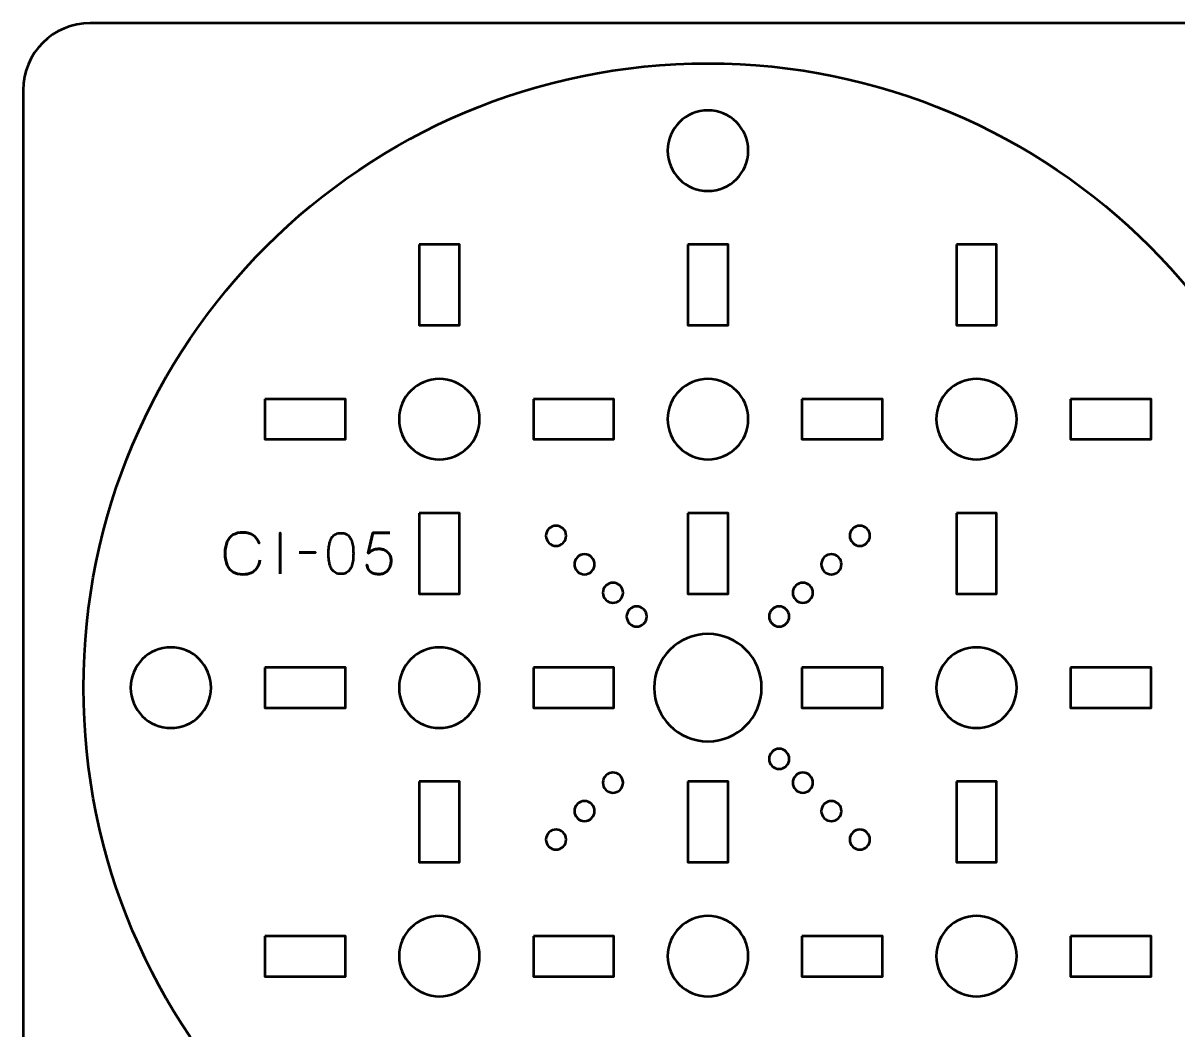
# Model space of a CAD drawing. Header units: centimetres. Extents: x -21 to 0, y -29.7 to 0.
# Drawn here: x -21 to -12.4, y -7.5 to 0 of the extents above; entities that cross this region are included whole.
import ezdxf

# ---------------------------------------------------------------- set-up
doc = ezdxf.new("R2010")
doc.units = ezdxf.units.CM
doc.header["$MEASUREMENT"] = 0
doc.layers.add('Layer 1', color=7, linetype='Continuous')

msp = doc.modelspace()

# ---------------------------------------------------------------- linework, layer by layer
at = {"layer": 'Layer 1', "color": 2, "lineweight": 53}
msp.add_ellipse((-15.9, -4.95004), major_axis=(0, 4.65), ratio=1, dxfattribs=at)
at = {"layer": 'Layer 1', "color": 22, "lineweight": 53}
msp.add_open_spline([(-21.00003, -29.19995), (-21.00003, -29.19995), (-21.00003, -0.49992), (-21.00003, -0.49992), (-21.00003, -0.49992), (-21.00003, -0.22295), (-20.77694, 0.00004), (-20.49994, 0.00004), (-20.49994, 0.00004), (-20.49994, 0.00004), (-0.50008, 0.00004), (-0.50008, 0.00004), (-0.50008, 0.00004), (-0.22294, 0.00004), (0.00002, -0.22295), (0.00002, -0.49992), (0.00002, -0.49992), (0.00002, -0.49992), (0.00002, -29.19995), (0.00002, -29.19995), (0.00002, -29.19995), (0.00002, -29.47695), (-0.22294, -29.70004), (-0.50008, -29.70004), (-0.50008, -29.70004), (-0.50008, -29.70004), (-20.49994, -29.70004), (-20.49994, -29.70004), (-20.49994, -29.70004), (-20.77694, -29.70004), (-21.00003, -29.47695), (-21.00003, -29.19995)], degree=3, knots=[0, 0, 0, 0, 0.125, 0.125, 0.125, 0.125, 0.25, 0.25, 0.25, 0.25, 0.375, 0.375, 0.375, 0.375, 0.5, 0.5, 0.5, 0.5, 0.625, 0.625, 0.625, 0.625, 0.75, 0.75, 0.75, 0.75, 0.875, 0.875, 0.875, 0.875, 1, 1, 1, 1], dxfattribs=at)
at = {"layer": 'Layer 1', "lineweight": 53}
for points in [[(-15.59997, -0.94997), (-15.59997, -1.11574), (-15.73431, -1.24997), (-15.89996, -1.24997), (-15.89996, -1.24997), (-16.06559, -1.24997), (-16.19997, -1.11574), (-16.19997, -0.94997), (-16.19997, -0.94997), (-16.19997, -0.78431), (-16.06559, -0.64997), (-15.89996, -0.64997), (-15.89996, -0.64997), (-15.73431, -0.64997), (-15.59997, -0.78431), (-15.59997, -0.94997)], [(-18.04997, -1.64999), (-18.04997, -1.64999), (-17.74997, -1.64999), (-17.74997, -1.64999), (-17.74997, -1.64999), (-17.74997, -1.64999), (-17.74997, -2.24999), (-17.74997, -2.24999), (-17.74997, -2.24999), (-17.74997, -2.24999), (-18.04997, -2.24999), (-18.04997, -2.24999), (-18.04997, -2.24999), (-18.04997, -2.24999), (-18.04997, -1.64999), (-18.04997, -1.64999)], [(-16.05004, -1.64999), (-16.05004, -1.64999), (-15.75004, -1.64999), (-15.75004, -1.64999), (-15.75004, -1.64999), (-15.75004, -1.64999), (-15.75004, -2.24999), (-15.75004, -2.24999), (-15.75004, -2.24999), (-15.75004, -2.24999), (-16.05004, -2.24999), (-16.05004, -2.24999), (-16.05004, -2.24999), (-16.05004, -2.24999), (-16.05004, -1.64999), (-16.05004, -1.64999)], [(-14.04994, -1.64999), (-14.04994, -1.64999), (-13.74993, -1.64999), (-13.74993, -1.64999), (-13.74993, -1.64999), (-13.74993, -1.64999), (-13.74993, -2.24999), (-13.74993, -2.24999), (-13.74993, -2.24999), (-13.74993, -2.24999), (-14.04994, -2.24999), (-14.04994, -2.24999), (-14.04994, -2.24999), (-14.04994, -2.24999), (-14.04994, -1.64999), (-14.04994, -1.64999)], [(-17.59989, -2.95004), (-17.59989, -3.11567), (-17.73427, -3.25005), (-17.8999, -3.25005), (-17.8999, -3.25005), (-18.06567, -3.25005), (-18.1999, -3.11567), (-18.1999, -2.95004), (-18.1999, -2.95004), (-18.1999, -2.78427), (-18.06567, -2.65004), (-17.8999, -2.65004), (-17.8999, -2.65004), (-17.73427, -2.65004), (-17.59989, -2.78427), (-17.59989, -2.95004)], [(-15.59997, -2.95004), (-15.59997, -3.11567), (-15.73431, -3.25005), (-15.89996, -3.25005), (-15.89996, -3.25005), (-16.06559, -3.25005), (-16.19997, -3.11567), (-16.19997, -2.95004), (-16.19997, -2.95004), (-16.19997, -2.78427), (-16.06559, -2.65004), (-15.89996, -2.65004), (-15.89996, -2.65004), (-15.73431, -2.65004), (-15.59997, -2.78427), (-15.59997, -2.95004)], [(-13.6, -2.95004), (-13.6, -3.11567), (-13.73424, -3.25005), (-13.90001, -3.25005), (-13.90001, -3.25005), (-14.06567, -3.25005), (-14.20001, -3.11567), (-14.20001, -2.95004), (-14.20001, -2.95004), (-14.20001, -2.78427), (-14.06567, -2.65004), (-13.90001, -2.65004), (-13.90001, -2.65004), (-13.73424, -2.65004), (-13.6, -2.78427), (-13.6, -2.95004)], [(-19.19995, -2.79997), (-19.19995, -2.79997), (-18.59995, -2.79997), (-18.59995, -2.79997), (-18.59995, -2.79997), (-18.59995, -2.79997), (-18.59995, -3.09997), (-18.59995, -3.09997), (-18.59995, -3.09997), (-18.59995, -3.09997), (-19.19995, -3.09997), (-19.19995, -3.09997), (-19.19995, -3.09997), (-19.19995, -3.09997), (-19.19995, -2.79997), (-19.19995, -2.79997)], [(-17.19999, -2.79997), (-17.19999, -2.79997), (-16.59998, -2.79997), (-16.59998, -2.79997), (-16.59998, -2.79997), (-16.59998, -2.79997), (-16.59998, -3.09997), (-16.59998, -3.09997), (-16.59998, -3.09997), (-16.59998, -3.09997), (-17.19999, -3.09997), (-17.19999, -3.09997), (-17.19999, -3.09997), (-17.19999, -3.09997), (-17.19999, -2.79997), (-17.19999, -2.79997)], [(-15.19992, -2.79997), (-15.19992, -2.79997), (-14.59992, -2.79997), (-14.59992, -2.79997), (-14.59992, -2.79997), (-14.59992, -2.79997), (-14.59992, -3.09997), (-14.59992, -3.09997), (-14.59992, -3.09997), (-14.59992, -3.09997), (-15.19992, -3.09997), (-15.19992, -3.09997), (-15.19992, -3.09997), (-15.19992, -3.09997), (-15.19992, -2.79997), (-15.19992, -2.79997)], [(-13.19995, -2.79997), (-13.19995, -2.79997), (-12.59995, -2.79997), (-12.59995, -2.79997), (-12.59995, -2.79997), (-12.59995, -2.79997), (-12.59995, -3.09997), (-12.59995, -3.09997), (-12.59995, -3.09997), (-12.59995, -3.09997), (-13.19995, -3.09997), (-13.19995, -3.09997), (-13.19995, -3.09997), (-13.19995, -3.09997), (-13.19995, -2.79997), (-13.19995, -2.79997)], [(-18.04997, -3.64995), (-18.04997, -3.64995), (-17.74997, -3.64995), (-17.74997, -3.64995), (-17.74997, -3.64995), (-17.74997, -3.64995), (-17.74997, -4.24996), (-17.74997, -4.24996), (-17.74997, -4.24996), (-17.74997, -4.24996), (-18.04997, -4.24996), (-18.04997, -4.24996), (-18.04997, -4.24996), (-18.04997, -4.24996), (-18.04997, -3.64995), (-18.04997, -3.64995)], [(-16.05004, -3.64995), (-16.05004, -3.64995), (-15.75004, -3.64995), (-15.75004, -3.64995), (-15.75004, -3.64995), (-15.75004, -3.64995), (-15.75004, -4.24996), (-15.75004, -4.24996), (-15.75004, -4.24996), (-15.75004, -4.24996), (-16.05004, -4.24996), (-16.05004, -4.24996), (-16.05004, -4.24996), (-16.05004, -4.24996), (-16.05004, -3.64995), (-16.05004, -3.64995)], [(-14.04994, -3.64995), (-14.04994, -3.64995), (-13.74993, -3.64995), (-13.74993, -3.64995), (-13.74993, -3.64995), (-13.74993, -3.64995), (-13.74993, -4.24996), (-13.74993, -4.24996), (-13.74993, -4.24996), (-13.74993, -4.24996), (-14.04994, -4.24996), (-14.04994, -4.24996), (-14.04994, -4.24996), (-14.04994, -4.24996), (-14.04994, -3.64995), (-14.04994, -3.64995)], [(-15.49996, -4.94998), (-15.49996, -5.17086), (-15.67908, -5.34998), (-15.89996, -5.34998), (-15.89996, -5.34998), (-16.1208, -5.34998), (-16.29998, -5.17086), (-16.29998, -4.94998), (-16.29998, -4.94998), (-16.29998, -4.72914), (-16.1208, -4.54996), (-15.89996, -4.54996), (-15.89996, -4.54996), (-15.67908, -4.54996), (-15.49996, -4.72914), (-15.49996, -4.94998)], [(-19.59997, -4.94998), (-19.59997, -5.11563), (-19.7342, -5.24997), (-19.89997, -5.24997), (-19.89997, -5.24997), (-20.06563, -5.24997), (-20.19997, -5.11563), (-20.19997, -4.94998), (-20.19997, -4.94998), (-20.19997, -4.78435), (-20.06563, -4.64997), (-19.89997, -4.64997), (-19.89997, -4.64997), (-19.7342, -4.64997), (-19.59997, -4.78435), (-19.59997, -4.94998)], [(-17.59989, -4.94998), (-17.59989, -5.11563), (-17.73427, -5.24997), (-17.8999, -5.24997), (-17.8999, -5.24997), (-18.06567, -5.24997), (-18.1999, -5.11563), (-18.1999, -4.94998), (-18.1999, -4.94998), (-18.1999, -4.78435), (-18.06567, -4.64997), (-17.8999, -4.64997), (-17.8999, -4.64997), (-17.73427, -4.64997), (-17.59989, -4.78435), (-17.59989, -4.94998)], [(-13.6, -4.94998), (-13.6, -5.11563), (-13.73424, -5.24997), (-13.90001, -5.24997), (-13.90001, -5.24997), (-14.06567, -5.24997), (-14.20001, -5.11563), (-14.20001, -4.94998), (-14.20001, -4.94998), (-14.20001, -4.78435), (-14.06567, -4.64997), (-13.90001, -4.64997), (-13.90001, -4.64997), (-13.73424, -4.64997), (-13.6, -4.78435), (-13.6, -4.94998)], [(-19.19995, -4.7999), (-19.19995, -4.7999), (-18.59995, -4.7999), (-18.59995, -4.7999), (-18.59995, -4.7999), (-18.59995, -4.7999), (-18.59995, -5.0999), (-18.59995, -5.0999), (-18.59995, -5.0999), (-18.59995, -5.0999), (-19.19995, -5.0999), (-19.19995, -5.0999), (-19.19995, -5.0999), (-19.19995, -5.0999), (-19.19995, -4.7999), (-19.19995, -4.7999)], [(-17.19999, -4.7999), (-17.19999, -4.7999), (-16.59998, -4.7999), (-16.59998, -4.7999), (-16.59998, -4.7999), (-16.59998, -4.7999), (-16.59998, -5.0999), (-16.59998, -5.0999), (-16.59998, -5.0999), (-16.59998, -5.0999), (-17.19999, -5.0999), (-17.19999, -5.0999), (-17.19999, -5.0999), (-17.19999, -5.0999), (-17.19999, -4.7999), (-17.19999, -4.7999)], [(-15.19992, -4.7999), (-15.19992, -4.7999), (-14.59992, -4.7999), (-14.59992, -4.7999), (-14.59992, -4.7999), (-14.59992, -4.7999), (-14.59992, -5.0999), (-14.59992, -5.0999), (-14.59992, -5.0999), (-14.59992, -5.0999), (-15.19992, -5.0999), (-15.19992, -5.0999), (-15.19992, -5.0999), (-15.19992, -5.0999), (-15.19992, -4.7999), (-15.19992, -4.7999)], [(-13.19995, -4.7999), (-13.19995, -4.7999), (-12.59995, -4.7999), (-12.59995, -4.7999), (-12.59995, -4.7999), (-12.59995, -4.7999), (-12.59995, -5.0999), (-12.59995, -5.0999), (-12.59995, -5.0999), (-12.59995, -5.0999), (-13.19995, -5.0999), (-13.19995, -5.0999), (-13.19995, -5.0999), (-13.19995, -5.0999), (-13.19995, -4.7999), (-13.19995, -4.7999)], [(-18.04997, -5.65002), (-18.04997, -5.65002), (-17.74997, -5.65002), (-17.74997, -5.65002), (-17.74997, -5.65002), (-17.74997, -5.65002), (-17.74997, -6.25002), (-17.74997, -6.25002), (-17.74997, -6.25002), (-17.74997, -6.25002), (-18.04997, -6.25002), (-18.04997, -6.25002), (-18.04997, -6.25002), (-18.04997, -6.25002), (-18.04997, -5.65002), (-18.04997, -5.65002)], [(-16.05004, -5.65002), (-16.05004, -5.65002), (-15.75004, -5.65002), (-15.75004, -5.65002), (-15.75004, -5.65002), (-15.75004, -5.65002), (-15.75004, -6.25002), (-15.75004, -6.25002), (-15.75004, -6.25002), (-15.75004, -6.25002), (-16.05004, -6.25002), (-16.05004, -6.25002), (-16.05004, -6.25002), (-16.05004, -6.25002), (-16.05004, -5.65002), (-16.05004, -5.65002)], [(-14.04994, -5.65002), (-14.04994, -5.65002), (-13.74993, -5.65002), (-13.74993, -5.65002), (-13.74993, -5.65002), (-13.74993, -5.65002), (-13.74993, -6.25002), (-13.74993, -6.25002), (-13.74993, -6.25002), (-13.74993, -6.25002), (-14.04994, -6.25002), (-14.04994, -6.25002), (-14.04994, -6.25002), (-14.04994, -6.25002), (-14.04994, -5.65002), (-14.04994, -5.65002)], [(-17.59989, -6.94993), (-17.59989, -7.1157), (-17.73427, -7.24994), (-17.8999, -7.24994), (-17.8999, -7.24994), (-18.06567, -7.24994), (-18.1999, -7.1157), (-18.1999, -6.94993), (-18.1999, -6.94993), (-18.1999, -6.78427), (-18.06567, -6.64993), (-17.8999, -6.64993), (-17.8999, -6.64993), (-17.73427, -6.64993), (-17.59989, -6.78427), (-17.59989, -6.94993)], [(-15.59997, -6.94993), (-15.59997, -7.1157), (-15.73431, -7.24994), (-15.89996, -7.24994), (-15.89996, -7.24994), (-16.06559, -7.24994), (-16.19997, -7.1157), (-16.19997, -6.94993), (-16.19997, -6.94993), (-16.19997, -6.78427), (-16.06559, -6.64993), (-15.89996, -6.64993), (-15.89996, -6.64993), (-15.73431, -6.64993), (-15.59997, -6.78427), (-15.59997, -6.94993)], [(-13.6, -6.94993), (-13.6, -7.1157), (-13.73424, -7.24994), (-13.90001, -7.24994), (-13.90001, -7.24994), (-14.06567, -7.24994), (-14.20001, -7.1157), (-14.20001, -6.94993), (-14.20001, -6.94993), (-14.20001, -6.78427), (-14.06567, -6.64993), (-13.90001, -6.64993), (-13.90001, -6.64993), (-13.73424, -6.64993), (-13.6, -6.78427), (-13.6, -6.94993)], [(-19.19995, -6.8), (-19.19995, -6.8), (-18.59995, -6.8), (-18.59995, -6.8), (-18.59995, -6.8), (-18.59995, -6.8), (-18.59995, -7.10001), (-18.59995, -7.10001), (-18.59995, -7.10001), (-18.59995, -7.10001), (-19.19995, -7.10001), (-19.19995, -7.10001), (-19.19995, -7.10001), (-19.19995, -7.10001), (-19.19995, -6.8), (-19.19995, -6.8)], [(-17.19999, -6.8), (-17.19999, -6.8), (-16.59998, -6.8), (-16.59998, -6.8), (-16.59998, -6.8), (-16.59998, -6.8), (-16.59998, -7.10001), (-16.59998, -7.10001), (-16.59998, -7.10001), (-16.59998, -7.10001), (-17.19999, -7.10001), (-17.19999, -7.10001), (-17.19999, -7.10001), (-17.19999, -7.10001), (-17.19999, -6.8), (-17.19999, -6.8)], [(-15.19992, -6.8), (-15.19992, -6.8), (-14.59992, -6.8), (-14.59992, -6.8), (-14.59992, -6.8), (-14.59992, -6.8), (-14.59992, -7.10001), (-14.59992, -7.10001), (-14.59992, -7.10001), (-14.59992, -7.10001), (-15.19992, -7.10001), (-15.19992, -7.10001), (-15.19992, -7.10001), (-15.19992, -7.10001), (-15.19992, -6.8), (-15.19992, -6.8)], [(-13.19995, -6.8), (-13.19995, -6.8), (-12.59995, -6.8), (-12.59995, -6.8), (-12.59995, -6.8), (-12.59995, -6.8), (-12.59995, -7.10001), (-12.59995, -7.10001), (-12.59995, -7.10001), (-12.59995, -7.10001), (-13.19995, -7.10001), (-13.19995, -7.10001), (-13.19995, -7.10001), (-13.19995, -7.10001), (-13.19995, -6.8), (-13.19995, -6.8)]]:
    msp.add_open_spline(points, degree=3, knots=[0, 0, 0, 0, 0.25, 0.25, 0.25, 0.25, 0.5, 0.5, 0.5, 0.5, 0.75, 0.75, 0.75, 0.75, 1, 1, 1, 1], dxfattribs=at)
at = {"layer": 'Layer 1', "color": 250, "lineweight": 53}
for points in [[(-16.97834, -3.7656), (-16.94906, -3.79488), (-16.94906, -3.84239), (-16.97834, -3.87167), (-16.97834, -3.87167), (-17.00762, -3.90095), (-17.05512, -3.90095), (-17.0844, -3.87167), (-17.0844, -3.87167), (-17.11368, -3.84239), (-17.11368, -3.79488), (-17.0844, -3.7656), (-17.0844, -3.7656), (-17.05512, -3.73632), (-17.00762, -3.73632), (-16.97834, -3.7656)], [(-14.7156, -3.87167), (-14.74488, -3.90095), (-14.79238, -3.90095), (-14.82166, -3.87167), (-14.82166, -3.87167), (-14.85094, -3.84239), (-14.85094, -3.79488), (-14.82166, -3.7656), (-14.82166, -3.7656), (-14.79238, -3.73632), (-14.74488, -3.73632), (-14.7156, -3.7656), (-14.7156, -3.7656), (-14.68632, -3.79488), (-14.68632, -3.84239), (-14.7156, -3.87167)], [(-16.76621, -3.97773), (-16.73693, -4.00701), (-16.73693, -4.05452), (-16.76621, -4.0838), (-16.76621, -4.0838), (-16.79549, -4.11308), (-16.84299, -4.11308), (-16.87227, -4.0838), (-16.87227, -4.0838), (-16.90155, -4.05452), (-16.90155, -4.00701), (-16.87227, -3.97773), (-16.87227, -3.97773), (-16.84299, -3.94845), (-16.79549, -3.94845), (-16.76621, -3.97773)], [(-14.92773, -4.0838), (-14.95701, -4.11308), (-15.00451, -4.11308), (-15.03379, -4.0838), (-15.03379, -4.0838), (-15.06307, -4.05452), (-15.06307, -4.00701), (-15.03379, -3.97773), (-15.03379, -3.97773), (-15.00451, -3.94845), (-14.95701, -3.94845), (-14.92773, -3.97773), (-14.92773, -3.97773), (-14.89845, -4.00701), (-14.89845, -4.05452), (-14.92773, -4.0838)], [(-16.55407, -4.18987), (-16.52479, -4.21915), (-16.52479, -4.26665), (-16.55407, -4.29593), (-16.55407, -4.29593), (-16.58335, -4.32521), (-16.63086, -4.32521), (-16.66014, -4.29593), (-16.66014, -4.29593), (-16.68942, -4.26665), (-16.68942, -4.21915), (-16.66014, -4.18987), (-16.66014, -4.18987), (-16.63086, -4.16059), (-16.58335, -4.16059), (-16.55407, -4.18987)], [(-16.55407, -4.18987), (-16.52479, -4.21915), (-16.52479, -4.26665), (-16.55407, -4.29593), (-16.55407, -4.29593), (-16.58335, -4.32521), (-16.63086, -4.32521), (-16.66014, -4.29593), (-16.66014, -4.29593), (-16.68942, -4.26665), (-16.68942, -4.21915), (-16.66014, -4.18987), (-16.66014, -4.18987), (-16.63086, -4.16059), (-16.58335, -4.16059), (-16.55407, -4.18987)], [(-15.13986, -4.29593), (-15.16914, -4.32521), (-15.21665, -4.32521), (-15.24593, -4.29593), (-15.24593, -4.29593), (-15.27521, -4.26665), (-15.27521, -4.21915), (-15.24593, -4.18987), (-15.24593, -4.18987), (-15.21665, -4.16059), (-15.16914, -4.16059), (-15.13986, -4.18987), (-15.13986, -4.18987), (-15.11058, -4.21915), (-15.11058, -4.26665), (-15.13986, -4.29593)], [(-15.13986, -4.29593), (-15.16914, -4.32521), (-15.21665, -4.32521), (-15.24593, -4.29593), (-15.24593, -4.29593), (-15.27521, -4.26665), (-15.27521, -4.21915), (-15.24593, -4.18987), (-15.24593, -4.18987), (-15.21665, -4.16059), (-15.16914, -4.16059), (-15.13986, -4.18987), (-15.13986, -4.18987), (-15.11058, -4.21915), (-15.11058, -4.26665), (-15.13986, -4.29593)], [(-16.3773, -4.36664), (-16.34802, -4.39592), (-16.34802, -4.44343), (-16.3773, -4.47271), (-16.3773, -4.47271), (-16.40658, -4.50199), (-16.45408, -4.50199), (-16.48336, -4.47271), (-16.48336, -4.47271), (-16.51264, -4.44343), (-16.51264, -4.39592), (-16.48336, -4.36664), (-16.48336, -4.36664), (-16.45408, -4.33736), (-16.40658, -4.33736), (-16.3773, -4.36664)], [(-15.31664, -4.47271), (-15.34592, -4.50199), (-15.39342, -4.50199), (-15.4227, -4.47271), (-15.4227, -4.47271), (-15.45198, -4.44343), (-15.45198, -4.39592), (-15.4227, -4.36664), (-15.4227, -4.36664), (-15.39342, -4.33736), (-15.34592, -4.33736), (-15.31664, -4.36664), (-15.31664, -4.36664), (-15.28736, -4.39592), (-15.28736, -4.44343), (-15.31664, -4.47271)], [(-15.4227, -5.53337), (-15.45198, -5.50409), (-15.45198, -5.45658), (-15.4227, -5.4273), (-15.4227, -5.4273), (-15.39342, -5.39802), (-15.34592, -5.39802), (-15.31664, -5.4273), (-15.31664, -5.4273), (-15.28736, -5.45658), (-15.28736, -5.50409), (-15.31664, -5.53337), (-15.31664, -5.53337), (-15.34592, -5.56265), (-15.39342, -5.56265), (-15.4227, -5.53337)], [(-16.66014, -5.60408), (-16.63086, -5.5748), (-16.58335, -5.5748), (-16.55407, -5.60408), (-16.55407, -5.60408), (-16.52479, -5.63336), (-16.52479, -5.68087), (-16.55407, -5.71015), (-16.55407, -5.71015), (-16.58335, -5.73943), (-16.63086, -5.73943), (-16.66014, -5.71015), (-16.66014, -5.71015), (-16.68942, -5.68087), (-16.68942, -5.63336), (-16.66014, -5.60408)], [(-16.66014, -5.60408), (-16.63086, -5.5748), (-16.58335, -5.5748), (-16.55407, -5.60408), (-16.55407, -5.60408), (-16.52479, -5.63336), (-16.52479, -5.68087), (-16.55407, -5.71015), (-16.55407, -5.71015), (-16.58335, -5.73943), (-16.63086, -5.73943), (-16.66014, -5.71015), (-16.66014, -5.71015), (-16.68942, -5.68087), (-16.68942, -5.63336), (-16.66014, -5.60408)], [(-15.24593, -5.71015), (-15.27521, -5.68087), (-15.27521, -5.63336), (-15.24593, -5.60408), (-15.24593, -5.60408), (-15.21665, -5.5748), (-15.16914, -5.5748), (-15.13986, -5.60408), (-15.13986, -5.60408), (-15.11058, -5.63336), (-15.11058, -5.68087), (-15.13986, -5.71015), (-15.13986, -5.71015), (-15.16914, -5.73943), (-15.21665, -5.73943), (-15.24593, -5.71015)], [(-15.24593, -5.71015), (-15.27521, -5.68087), (-15.27521, -5.63336), (-15.24593, -5.60408), (-15.24593, -5.60408), (-15.21665, -5.5748), (-15.16914, -5.5748), (-15.13986, -5.60408), (-15.13986, -5.60408), (-15.11058, -5.63336), (-15.11058, -5.68087), (-15.13986, -5.71015), (-15.13986, -5.71015), (-15.16914, -5.73943), (-15.21665, -5.73943), (-15.24593, -5.71015)], [(-16.87227, -5.81621), (-16.84299, -5.78693), (-16.79549, -5.78693), (-16.76621, -5.81621), (-16.76621, -5.81621), (-16.73693, -5.84549), (-16.73693, -5.893), (-16.76621, -5.92228), (-16.76621, -5.92228), (-16.79549, -5.95156), (-16.84299, -5.95156), (-16.87227, -5.92228), (-16.87227, -5.92228), (-16.90155, -5.893), (-16.90155, -5.84549), (-16.87227, -5.81621)], [(-15.03379, -5.92228), (-15.06307, -5.893), (-15.06307, -5.84549), (-15.03379, -5.81621), (-15.03379, -5.81621), (-15.00451, -5.78693), (-14.95701, -5.78693), (-14.92773, -5.81621), (-14.92773, -5.81621), (-14.89845, -5.84549), (-14.89845, -5.893), (-14.92773, -5.92228), (-14.92773, -5.92228), (-14.95701, -5.95156), (-15.00451, -5.95156), (-15.03379, -5.92228)], [(-17.0844, -6.02834), (-17.05512, -5.99906), (-17.00762, -5.99906), (-16.97834, -6.02834), (-16.97834, -6.02834), (-16.94906, -6.05762), (-16.94906, -6.10513), (-16.97834, -6.13441), (-16.97834, -6.13441), (-17.00762, -6.16369), (-17.05512, -6.16369), (-17.0844, -6.13441), (-17.0844, -6.13441), (-17.11368, -6.10513), (-17.11368, -6.05762), (-17.0844, -6.02834)], [(-14.82166, -6.13441), (-14.85094, -6.10513), (-14.85094, -6.05762), (-14.82166, -6.02834), (-14.82166, -6.02834), (-14.79238, -5.99906), (-14.74488, -5.99906), (-14.7156, -6.02834), (-14.7156, -6.02834), (-14.68632, -6.05762), (-14.68632, -6.10513), (-14.7156, -6.13441), (-14.7156, -6.13441), (-14.74488, -6.16369), (-14.79238, -6.16369), (-14.82166, -6.13441)]]:
    msp.add_open_spline(points, degree=3, knots=[0, 0, 0, 0, 0.25, 0.25, 0.25, 0.25, 0.5, 0.5, 0.5, 0.5, 0.75, 0.75, 0.75, 0.75, 1, 1, 1, 1], dxfattribs=at)
at = {"layer": 'Layer 1', "color": 30, "lineweight": 53}
for points, knots in [([(-19.23612, -4.00037), (-19.24064, -4.02457), (-19.24854, -4.04454), (-19.25962, -4.0602), (-19.25962, -4.0602), (-19.27076, -4.0758), (-19.28502, -4.08737), (-19.30237, -4.09492), (-19.30237, -4.09492), (-19.31966, -4.10247), (-19.33998, -4.10628), (-19.36312, -4.10621), (-19.36312, -4.10621), (-19.39127, -4.10628), (-19.41519, -4.10084), (-19.43481, -4.08977), (-19.43481, -4.08977), (-19.45442, -4.07876), (-19.46938, -4.06176), (-19.47968, -4.03869), (-19.47968, -4.03869), (-19.48998, -4.01561), (-19.49513, -3.98605), (-19.4952, -3.95), (-19.4952, -3.95), (-19.49513, -3.91409), (-19.48998, -3.88459), (-19.47968, -3.86152), (-19.47968, -3.86152), (-19.46938, -3.83845), (-19.45442, -3.82138), (-19.43481, -3.8103), (-19.43481, -3.8103), (-19.41519, -3.79922), (-19.39127, -3.79372), (-19.36312, -3.79379), (-19.36312, -3.79379), (-19.33299, -3.79372), (-19.30774, -3.80014), (-19.28742, -3.81305), (-19.28742, -3.81305), (-19.26717, -3.82596), (-19.25228, -3.84593), (-19.2429, -3.87295), (-19.2429, -3.87295), (-19.25228, -3.84593), (-19.26717, -3.82596), (-19.28742, -3.81305), (-19.28742, -3.81305), (-19.30774, -3.80014), (-19.33299, -3.79372), (-19.36312, -3.79379), (-19.36312, -3.79379), (-19.39127, -3.79372), (-19.41519, -3.79922), (-19.43481, -3.8103), (-19.43481, -3.8103), (-19.45442, -3.82138), (-19.46938, -3.83845), (-19.47968, -3.86152), (-19.47968, -3.86152), (-19.48998, -3.88459), (-19.49513, -3.91409), (-19.4952, -3.95), (-19.4952, -3.95), (-19.49513, -3.98605), (-19.48998, -4.01561), (-19.47968, -4.03869), (-19.47968, -4.03869), (-19.46938, -4.06176), (-19.45442, -4.07876), (-19.43481, -4.08977), (-19.43481, -4.08977), (-19.41519, -4.10084), (-19.39127, -4.10628), (-19.36312, -4.10621), (-19.36312, -4.10621), (-19.33998, -4.10628), (-19.31966, -4.10247), (-19.30237, -4.09492), (-19.30237, -4.09492), (-19.28502, -4.08737), (-19.27076, -4.0758), (-19.25962, -4.0602), (-19.25962, -4.0602), (-19.24854, -4.04454), (-19.24064, -4.02457), (-19.23612, -4.00037)], [0, 0, 0, 0, 0.0454545, 0.0454545, 0.0454545, 0.0454545, 0.0909091, 0.0909091, 0.0909091, 0.0909091, 0.1363636, 0.1363636, 0.1363636, 0.1363636, 0.1818182, 0.1818182, 0.1818182, 0.1818182, 0.2272727, 0.2272727, 0.2272727, 0.2272727, 0.2727273, 0.2727273, 0.2727273, 0.2727273, 0.3181818, 0.3181818, 0.3181818, 0.3181818, 0.3636364, 0.3636364, 0.3636364, 0.3636364, 0.4090909, 0.4090909, 0.4090909, 0.4090909, 0.4545455, 0.4545455, 0.4545455, 0.4545455, 0.5, 0.5, 0.5, 0.5, 0.5454545, 0.5454545, 0.5454545, 0.5454545, 0.5909091, 0.5909091, 0.5909091, 0.5909091, 0.6363636, 0.6363636, 0.6363636, 0.6363636, 0.6818182, 0.6818182, 0.6818182, 0.6818182, 0.7272727, 0.7272727, 0.7272727, 0.7272727, 0.7727273, 0.7727273, 0.7727273, 0.7727273, 0.8181818, 0.8181818, 0.8181818, 0.8181818, 0.8636364, 0.8636364, 0.8636364, 0.8636364, 0.9090909, 0.9090909, 0.9090909, 0.9090909, 0.9545455, 0.9545455, 0.9545455, 0.9545455, 1, 1, 1, 1]), ([(-19.08626, -4.10282), (-19.08626, -4.10282), (-19.08626, -3.7976), (-19.08626, -3.7976), (-19.08626, -3.7976), (-19.08626, -3.7976), (-19.08626, -4.10282), (-19.08626, -4.10282)], [0, 0, 0, 0, 0.5, 0.5, 0.5, 0.5, 1, 1, 1, 1]), ([(-18.63287, -4.10282), (-18.61806, -4.10275), (-18.60529, -4.10014), (-18.59463, -4.09506), (-18.59463, -4.09506), (-18.58405, -4.08998), (-18.57523, -4.08271), (-18.56818, -4.07347), (-18.56818, -4.07347), (-18.56119, -4.06416), (-18.55569, -4.05315), (-18.5516, -4.04045), (-18.5516, -4.04045), (-18.54757, -4.02775), (-18.54468, -4.01385), (-18.54306, -3.99861), (-18.54306, -3.99861), (-18.54136, -3.98337), (-18.54052, -3.96735), (-18.54059, -3.95042), (-18.54059, -3.95042), (-18.54052, -3.93356), (-18.54136, -3.91754), (-18.54306, -3.90237), (-18.54306, -3.90237), (-18.54468, -3.8872), (-18.54757, -3.87323), (-18.5516, -3.86053), (-18.5516, -3.86053), (-18.55569, -3.8479), (-18.56119, -3.8369), (-18.56818, -3.82751), (-18.56818, -3.82751), (-18.57523, -3.8182), (-18.58405, -3.81093), (-18.59463, -3.80585), (-18.59463, -3.80585), (-18.60529, -3.8007), (-18.61806, -3.79809), (-18.63287, -3.79802), (-18.63287, -3.79802), (-18.64769, -3.79809), (-18.66046, -3.8007), (-18.67112, -3.80585), (-18.67112, -3.80585), (-18.6817, -3.81093), (-18.69052, -3.8182), (-18.69757, -3.82751), (-18.69757, -3.82751), (-18.70456, -3.8369), (-18.71006, -3.8479), (-18.71415, -3.86053), (-18.71415, -3.86053), (-18.71818, -3.87323), (-18.72107, -3.8872), (-18.72269, -3.90237), (-18.72269, -3.90237), (-18.72438, -3.91754), (-18.72523, -3.93356), (-18.72516, -3.95042), (-18.72516, -3.95042), (-18.72523, -3.96735), (-18.72438, -3.98337), (-18.72269, -3.99861), (-18.72269, -3.99861), (-18.72107, -4.01385), (-18.71818, -4.02775), (-18.71415, -4.04045), (-18.71415, -4.04045), (-18.71006, -4.05315), (-18.70456, -4.06416), (-18.69757, -4.07347), (-18.69757, -4.07347), (-18.69052, -4.08271), (-18.6817, -4.08998), (-18.67112, -4.09506), (-18.67112, -4.09506), (-18.66046, -4.10014), (-18.64769, -4.10275), (-18.63287, -4.10282)], [0, 0, 0, 0, 0.05, 0.05, 0.05, 0.05, 0.1, 0.1, 0.1, 0.1, 0.15, 0.15, 0.15, 0.15, 0.2, 0.2, 0.2, 0.2, 0.25, 0.25, 0.25, 0.25, 0.3, 0.3, 0.3, 0.3, 0.35, 0.35, 0.35, 0.35, 0.4, 0.4, 0.4, 0.4, 0.45, 0.45, 0.45, 0.45, 0.5, 0.5, 0.5, 0.5, 0.55, 0.55, 0.55, 0.55, 0.6, 0.6, 0.6, 0.6, 0.65, 0.65, 0.65, 0.65, 0.7, 0.7, 0.7, 0.7, 0.75, 0.75, 0.75, 0.75, 0.8, 0.8, 0.8, 0.8, 0.85, 0.85, 0.85, 0.85, 0.9, 0.9, 0.9, 0.9, 0.95, 0.95, 0.95, 0.95, 1, 1, 1, 1]), ([(-18.63287, -4.10282), (-18.61806, -4.10275), (-18.60529, -4.10014), (-18.59463, -4.09506), (-18.59463, -4.09506), (-18.58405, -4.08998), (-18.57523, -4.08271), (-18.56818, -4.07347), (-18.56818, -4.07347), (-18.56119, -4.06416), (-18.55569, -4.05315), (-18.5516, -4.04045), (-18.5516, -4.04045), (-18.54757, -4.02775), (-18.54468, -4.01385), (-18.54306, -3.99861), (-18.54306, -3.99861), (-18.54136, -3.98337), (-18.54052, -3.96735), (-18.54059, -3.95042), (-18.54059, -3.95042), (-18.54052, -3.93356), (-18.54136, -3.91754), (-18.54306, -3.90237), (-18.54306, -3.90237), (-18.54468, -3.8872), (-18.54757, -3.87323), (-18.5516, -3.86053), (-18.5516, -3.86053), (-18.55569, -3.8479), (-18.56119, -3.8369), (-18.56818, -3.82751), (-18.56818, -3.82751), (-18.57523, -3.8182), (-18.58405, -3.81093), (-18.59463, -3.80585), (-18.59463, -3.80585), (-18.60529, -3.8007), (-18.61806, -3.79809), (-18.63287, -3.79802), (-18.63287, -3.79802), (-18.64769, -3.79809), (-18.66046, -3.8007), (-18.67112, -3.80585), (-18.67112, -3.80585), (-18.6817, -3.81093), (-18.69052, -3.8182), (-18.69757, -3.82751), (-18.69757, -3.82751), (-18.70456, -3.8369), (-18.71006, -3.8479), (-18.71415, -3.86053), (-18.71415, -3.86053), (-18.71818, -3.87323), (-18.72107, -3.8872), (-18.72269, -3.90237), (-18.72269, -3.90237), (-18.72438, -3.91754), (-18.72523, -3.93356), (-18.72516, -3.95042), (-18.72516, -3.95042), (-18.72523, -3.96735), (-18.72438, -3.98337), (-18.72269, -3.99861), (-18.72269, -3.99861), (-18.72107, -4.01385), (-18.71818, -4.02775), (-18.71415, -4.04045), (-18.71415, -4.04045), (-18.71006, -4.05315), (-18.70456, -4.06416), (-18.69757, -4.07347), (-18.69757, -4.07347), (-18.69052, -4.08271), (-18.6817, -4.08998), (-18.67112, -4.09506), (-18.67112, -4.09506), (-18.66046, -4.10014), (-18.64769, -4.10275), (-18.63287, -4.10282)], [0, 0, 0, 0, 0.05, 0.05, 0.05, 0.05, 0.1, 0.1, 0.1, 0.1, 0.15, 0.15, 0.15, 0.15, 0.2, 0.2, 0.2, 0.2, 0.25, 0.25, 0.25, 0.25, 0.3, 0.3, 0.3, 0.3, 0.35, 0.35, 0.35, 0.35, 0.4, 0.4, 0.4, 0.4, 0.45, 0.45, 0.45, 0.45, 0.5, 0.5, 0.5, 0.5, 0.55, 0.55, 0.55, 0.55, 0.6, 0.6, 0.6, 0.6, 0.65, 0.65, 0.65, 0.65, 0.7, 0.7, 0.7, 0.7, 0.75, 0.75, 0.75, 0.75, 0.8, 0.8, 0.8, 0.8, 0.85, 0.85, 0.85, 0.85, 0.9, 0.9, 0.9, 0.9, 0.95, 0.95, 0.95, 0.95, 1, 1, 1, 1]), ([(-18.26881, -3.7976), (-18.26881, -3.7976), (-18.39581, -3.7976), (-18.39581, -3.7976), (-18.39581, -3.7976), (-18.39581, -3.7976), (-18.42968, -3.94915), (-18.42968, -3.94915), (-18.42968, -3.94915), (-18.42375, -3.94407), (-18.41811, -3.93949), (-18.41267, -3.93546), (-18.41267, -3.93546), (-18.40731, -3.93144), (-18.40167, -3.92806), (-18.39567, -3.92523), (-18.39567, -3.92523), (-18.38974, -3.92241), (-18.38297, -3.92029), (-18.37535, -3.91881), (-18.37535, -3.91881), (-18.3678, -3.91733), (-18.35877, -3.91655), (-18.3484, -3.91655), (-18.3484, -3.91655), (-18.33993, -3.91655), (-18.33146, -3.91768), (-18.323, -3.92001), (-18.323, -3.92001), (-18.31453, -3.92227), (-18.30649, -3.92573), (-18.29887, -3.93031), (-18.29887, -3.93031), (-18.29118, -3.93497), (-18.2844, -3.94076), (-18.27848, -3.94774), (-18.27848, -3.94774), (-18.27248, -3.95473), (-18.26775, -3.96291), (-18.26437, -3.97229), (-18.26437, -3.97229), (-18.26091, -3.98168), (-18.25915, -3.99233), (-18.25908, -4.00418), (-18.25908, -4.00418), (-18.259, -4.00856), (-18.2595, -4.01406), (-18.26049, -4.02055), (-18.26049, -4.02055), (-18.2614, -4.02704), (-18.2631, -4.0341), (-18.2655, -4.04158), (-18.2655, -4.04158), (-18.26789, -4.04906), (-18.27128, -4.05647), (-18.27558, -4.0638), (-18.27558, -4.0638), (-18.27989, -4.07114), (-18.28539, -4.07784), (-18.29202, -4.08391), (-18.29202, -4.08391), (-18.29866, -4.08998), (-18.3067, -4.09485), (-18.31608, -4.09852), (-18.31608, -4.09852), (-18.32554, -4.10211), (-18.33662, -4.10402), (-18.34924, -4.10409), (-18.34924, -4.10409), (-18.36434, -4.10402), (-18.37704, -4.1024), (-18.38734, -4.09936), (-18.38734, -4.09936), (-18.39765, -4.09626), (-18.40604, -4.09224), (-18.41253, -4.08716), (-18.41253, -4.08716), (-18.41909, -4.08208), (-18.42417, -4.0765), (-18.42784, -4.07044), (-18.42784, -4.07044), (-18.43151, -4.06437), (-18.43426, -4.0583), (-18.4361, -4.05223), (-18.4361, -4.05223), (-18.43793, -4.04616), (-18.43934, -4.04059), (-18.44026, -4.03551), (-18.44026, -4.03551), (-18.43934, -4.04059), (-18.43793, -4.04616), (-18.4361, -4.05223), (-18.4361, -4.05223), (-18.43426, -4.0583), (-18.43151, -4.06437), (-18.42784, -4.07044), (-18.42784, -4.07044), (-18.42417, -4.0765), (-18.41909, -4.08208), (-18.41253, -4.08716), (-18.41253, -4.08716), (-18.40604, -4.09224), (-18.39765, -4.09626), (-18.38734, -4.09936), (-18.38734, -4.09936), (-18.37704, -4.1024), (-18.36434, -4.10402), (-18.34924, -4.10409), (-18.34924, -4.10409), (-18.33662, -4.10402), (-18.32554, -4.10211), (-18.31608, -4.09852), (-18.31608, -4.09852), (-18.3067, -4.09485), (-18.29866, -4.08998), (-18.29202, -4.08391), (-18.29202, -4.08391), (-18.28539, -4.07784), (-18.27989, -4.07114), (-18.27558, -4.0638), (-18.27558, -4.0638), (-18.27128, -4.05647), (-18.26789, -4.04906), (-18.2655, -4.04158), (-18.2655, -4.04158), (-18.2631, -4.0341), (-18.2614, -4.02704), (-18.26049, -4.02055), (-18.26049, -4.02055), (-18.2595, -4.01406), (-18.259, -4.00856), (-18.25908, -4.00418), (-18.25908, -4.00418), (-18.25915, -3.99233), (-18.26091, -3.98168), (-18.26437, -3.97229), (-18.26437, -3.97229), (-18.26775, -3.96291), (-18.27248, -3.95473), (-18.27848, -3.94774), (-18.27848, -3.94774), (-18.2844, -3.94076), (-18.29118, -3.93497), (-18.29887, -3.93031), (-18.29887, -3.93031), (-18.30649, -3.92573), (-18.31453, -3.92227), (-18.323, -3.92001), (-18.323, -3.92001), (-18.33146, -3.91768), (-18.33993, -3.91655), (-18.3484, -3.91655), (-18.3484, -3.91655), (-18.35877, -3.91655), (-18.3678, -3.91733), (-18.37535, -3.91881), (-18.37535, -3.91881), (-18.38297, -3.92029), (-18.38974, -3.92241), (-18.39567, -3.92523), (-18.39567, -3.92523), (-18.40167, -3.92806), (-18.40731, -3.93144), (-18.41267, -3.93546), (-18.41267, -3.93546), (-18.41811, -3.93949), (-18.42375, -3.94407), (-18.42968, -3.94915), (-18.42968, -3.94915), (-18.42968, -3.94915), (-18.39581, -3.7976), (-18.39581, -3.7976), (-18.39581, -3.7976), (-18.39581, -3.7976), (-18.26881, -3.7976), (-18.26881, -3.7976)], [0, 0, 0, 0, 0.0227273, 0.0227273, 0.0227273, 0.0227273, 0.0454545, 0.0454545, 0.0454545, 0.0454545, 0.0681818, 0.0681818, 0.0681818, 0.0681818, 0.0909091, 0.0909091, 0.0909091, 0.0909091, 0.1136364, 0.1136364, 0.1136364, 0.1136364, 0.1363636, 0.1363636, 0.1363636, 0.1363636, 0.1590909, 0.1590909, 0.1590909, 0.1590909, 0.1818182, 0.1818182, 0.1818182, 0.1818182, 0.2045455, 0.2045455, 0.2045455, 0.2045455, 0.2272727, 0.2272727, 0.2272727, 0.2272727, 0.25, 0.25, 0.25, 0.25, 0.2727273, 0.2727273, 0.2727273, 0.2727273, 0.2954545, 0.2954545, 0.2954545, 0.2954545, 0.3181818, 0.3181818, 0.3181818, 0.3181818, 0.3409091, 0.3409091, 0.3409091, 0.3409091, 0.3636364, 0.3636364, 0.3636364, 0.3636364, 0.3863636, 0.3863636, 0.3863636, 0.3863636, 0.4090909, 0.4090909, 0.4090909, 0.4090909, 0.4318182, 0.4318182, 0.4318182, 0.4318182, 0.4545455, 0.4545455, 0.4545455, 0.4545455, 0.4772727, 0.4772727, 0.4772727, 0.4772727, 0.5, 0.5, 0.5, 0.5, 0.5227273, 0.5227273, 0.5227273, 0.5227273, 0.5454545, 0.5454545, 0.5454545, 0.5454545, 0.5681818, 0.5681818, 0.5681818, 0.5681818, 0.5909091, 0.5909091, 0.5909091, 0.5909091, 0.6136364, 0.6136364, 0.6136364, 0.6136364, 0.6363636, 0.6363636, 0.6363636, 0.6363636, 0.6590909, 0.6590909, 0.6590909, 0.6590909, 0.6818182, 0.6818182, 0.6818182, 0.6818182, 0.7045455, 0.7045455, 0.7045455, 0.7045455, 0.7272727, 0.7272727, 0.7272727, 0.7272727, 0.75, 0.75, 0.75, 0.75, 0.7727273, 0.7727273, 0.7727273, 0.7727273, 0.7954545, 0.7954545, 0.7954545, 0.7954545, 0.8181818, 0.8181818, 0.8181818, 0.8181818, 0.8409091, 0.8409091, 0.8409091, 0.8409091, 0.8636364, 0.8636364, 0.8636364, 0.8636364, 0.8863636, 0.8863636, 0.8863636, 0.8863636, 0.9090909, 0.9090909, 0.9090909, 0.9090909, 0.9318182, 0.9318182, 0.9318182, 0.9318182, 0.9545455, 0.9545455, 0.9545455, 0.9545455, 0.9772727, 0.9772727, 0.9772727, 0.9772727, 1, 1, 1, 1]), ([(-18.94529, -3.94322), (-18.94529, -3.94322), (-18.8221, -3.94322), (-18.8221, -3.94322), (-18.8221, -3.94322), (-18.8221, -3.94322), (-18.94529, -3.94322), (-18.94529, -3.94322)], [0, 0, 0, 0, 0.5, 0.5, 0.5, 0.5, 1, 1, 1, 1])]:
    msp.add_open_spline(points, degree=3, knots=knots, dxfattribs=at)

doc.saveas('drawing.dxf')
